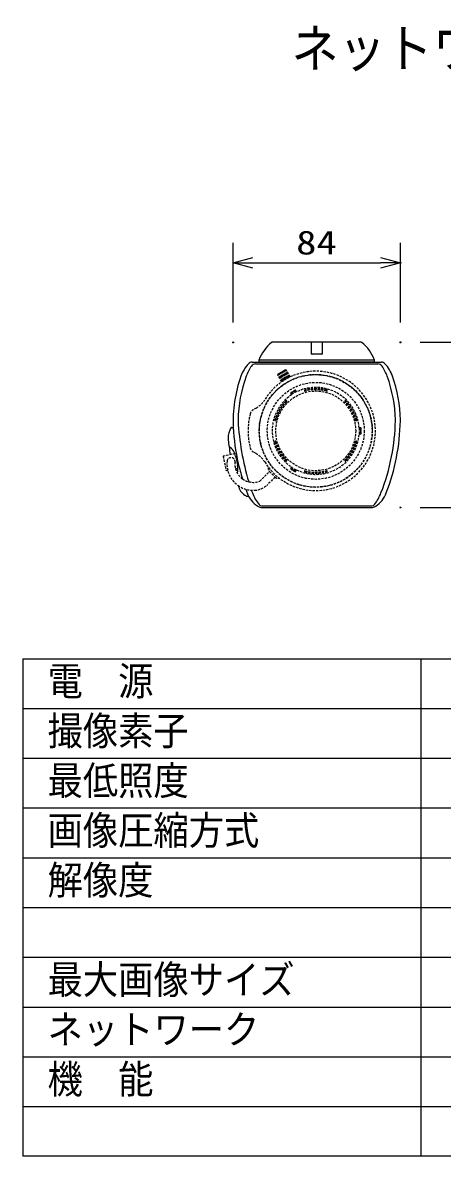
# Model space of a CAD drawing. Units: millimetres, scale not verified. Extents: x -63 to 63, y -57 to 57.
# Drawn here: x -62.5 to -20.4, y -56.5 to 57.4 of the extents above; entities that cross this region are included whole.
import ezdxf
from ezdxf.enums import TextEntityAlignment as Align

# ---------------------------------------------------------------- set-up
doc = ezdxf.new("R2010")
doc.units = ezdxf.units.MM
doc.header["$LTSCALE"] = 0.190236
doc.header["$PDMODE"] = 32
doc.header["$PDSIZE"] = 0.0951
for name, pattern in [('CHAIN1', [8, 5, -1, 1, -1]), ('DASHED1', [1.8, 1.2, -0.6]), ('LONG_DOUBLE_CHAIN', [21.8, 18, -1, 0.6, -0.6, 0.6, -1])]:
    doc.linetypes.add(name, pattern=pattern)
for name, color, linetype in [('0-0_MOJI1', 2, 'Continuous'), ('0-1_GAIKEI', 1, 'DASHED1'), ('0-2_TOUROKU', 3, 'Continuous'), ('0-3_WAKU', 1, 'Continuous')]:
    doc.layers.add(name, color=color, linetype=linetype)
doc.styles.add('ＭＳ ゴシック', font='')
doc.styles.get('ＭＳ ゴシック').set_extended_font_data('MS Gothic')

# ---------------------------------------------------------------- blocks, each defined once
blk = doc.blocks.new('_OPEN30')
at = {"layer": '0-2_TOUROKU', "color": 7}
blk.add_line((0, 0), (-1, 0), dxfattribs=at)
blk.add_lwpolyline([(-1, 0.26795), (0, 0), (-1, -0.26795)], dxfattribs=at)

msp = doc.modelspace()

# ---------------------------------------------------------------- linework, layer by layer
at = {"layer": '0-1_GAIKEI', "color": 7, "linetype": 'Continuous'}
for p, q in [((-37.4354, 25.2902), (-37.4701, 25.2902)), ((-28.5048, 25.2902), (-37.4354, 25.2902)), ((-33.5201, 25.2902), (-33.5201, 24.1902)), ((-32.4201, 25.2902), (-32.4201, 24.1902)), ((-32.5201, 24.0902), (-33.4201, 24.0902)), ((-39.5701, 23.1188), (-39.5701, 23.1188)), ((-39.4614, 23.2902), (-32.9701, 23.2902)), ((-38.7701, 23.4902), (-38.7701, 23.2902)), ((-27.1701, 23.4902), (-38.7701, 23.4902)), ((-27.1701, 23.2902), (-38.7701, 23.2902)), ((-32.9701, 23.2902), (-26.4788, 23.2902)), ((-27.1701, 23.2902), (-27.1701, 23.4902)), ((-41.3701, 17.4902), (-41.3701, 17.3902)), ((-40.8701, 17.4858), (-40.8701, 17.3946)), ((-25.0701, 17.3902), (-25.0701, 17.4902)), ((-24.5701, 17.3902), (-24.5701, 17.4902)), ((-38.4513, 8.6902), (-32.9701, 8.6902)), ((-32.9701, 8.6902), (-27.4889, 8.6902))]:
    msp.add_line(p, q, dxfattribs=at)
at = {"layer": '0-1_GAIKEI', "color": 7, "linetype": 'LONG_DOUBLE_CHAIN'}
for p in [(-33.5201, 24.1885), (-33.4218, 24.0902)]:
    msp.add_line(p, (-33.5201, 24.0902), dxfattribs=at)
at = {"layer": '0-1_GAIKEI', "linetype": 'Continuous'}
for p, q in [((-39.1148, 23.1188), (-26.8253, 23.1188)), ((-41.4983, 16.7402), (-41.354, 16.7402)), ((-40.022, 9.8402), (-39.832, 9.8402)), ((-38.5244, 8.8616), (-27.4158, 8.8616))]:
    msp.add_line(p, q, dxfattribs=at)
at = {"layer": '0-1_GAIKEI'}
for p, q in [((-36.4883, 21.322), (-36.8786, 21.9981)), ((-36.8437, 22.1337), (-36.8723, 22.0269)), ((-36.465, 21.3381), (-36.8542, 22.0122)), ((-36.4201, 21.3686), (-36.823, 22.0664)), ((-36.415, 21.3721), (-36.802, 22.0424)), ((-36.3615, 21.4076), (-36.7622, 22.1015)), ((-36.3413, 21.4208), (-36.7256, 22.0864)), ((-36.2827, 21.4585), (-36.681, 22.1483)), ((-36.2484, 21.4801), (-36.6303, 22.1415)), ((-36.1885, 21.5171), (-36.585, 22.2038)), ((-36.1421, 21.545), (-36.5225, 22.2037)), ((-36.085, 21.5787), (-36.4806, 22.264)), ((-36.0294, 21.6106), (-36.4095, 22.2689)), ((-35.979, 21.6389), (-36.3751, 22.325)), ((-35.9179, 21.6724), (-36.2992, 22.3327)), ((-35.8779, 21.6938), (-36.2755, 22.3825)), ((-35.8155, 21.7264), (-36.1989, 22.3905)), ((-35.7889, 21.74), (-36.1887, 22.4326)), ((-35.7184, 21.7753), (-36.1206, 22.4719)), ((-35.7294, 21.7699), (-36.1156, 22.4387)), ((-35.6663, 21.8007), (-36.0548, 22.4737)), ((-35.6307, 21.8176), (-36.0208, 22.4933)), ((-35.6255, 21.8201), (-36.0159, 22.4962)), ((-36.0675, 19.4015), (-36.0463, 19.3803)), ((-35.6053, 20.195), (-35.505, 20.0214)), ((-35.5214, 20.2497), (-35.5036, 20.2188)), ((-35.1572, 20.4189), (-35.5036, 20.2188)), ((-35.5036, 20.2188), (-35.4914, 20.1977)), ((-35.175, 20.4497), (-35.1572, 20.4189)), ((-35.1572, 20.4189), (-35.145, 20.3977)), ((-34.9854, 20.3214), (-35.0857, 20.495)), ((-34.1631, 20.5013), (-34.1554, 20.4723)), ((-34.1398, 20.4144), (-34.1321, 20.3854)), ((-31.9813, 20.4144), (-31.989, 20.3854)), ((-31.958, 20.5013), (-31.9657, 20.4723)), ((-30.0534, 19.402), (-30.0746, 19.3808)), ((-39.0586, 18.679), (-39.3155, 18.5342)), ((-36.0038, 19.3379), (-35.9826, 19.3167)), ((-30.117, 19.3384), (-30.1382, 19.3171)), ((-37.17, 17.4918), (-37.1411, 17.4841)), ((-37.0831, 17.4685), (-37.0541, 17.4608)), ((-29.0377, 17.469), (-29.0667, 17.4612)), ((-28.9508, 17.4923), (-28.9798, 17.4845)), ((-28.5055, 16.6897), (-28.706, 16.6897)), ((-28.706, 16.0897), (-28.5055, 16.0897)), ((-28.5356, 16.5897), (-28.5601, 16.5897)), ((-28.5356, 16.1897), (-28.5601, 16.1897)), ((-28.5, 16.5897), (-28.5356, 16.5897)), ((-28.5356, 16.1897), (-28.5356, 16.5897)), ((-28.5, 16.1897), (-28.5356, 16.1897)), ((-37.1751, 15.2899), (-37.1462, 15.2977)), ((-37.0882, 15.3132), (-37.0592, 15.321)), ((-29.0428, 15.3137), (-29.0718, 15.3214)), ((-28.9559, 15.2904), (-28.9849, 15.2982)), ((-39.0586, 14.1066), (-39.3155, 14.2514)), ((-41.1279, 12.6069), (-40.88, 12.6587)), ((-36.0726, 13.3802), (-36.0514, 13.4014)), ((-36.0089, 13.4439), (-35.9877, 13.4651)), ((-35.5104, 12.7622), (-35.6106, 12.5886)), ((-35.5268, 12.5338), (-35.509, 12.5647)), ((-35.509, 12.5647), (-35.4967, 12.5858)), ((-35.509, 12.5647), (-35.1625, 12.3647)), ((-30.1221, 13.4443), (-30.1433, 13.4655)), ((-30.0585, 13.3807), (-30.0797, 13.4019)), ((-42.0638, 12.4111), (-41.9115, 12.443)), ((-38.6912, 11.3298), (-37.7173, 12.3037)), ((-37.1516, 11.738), (-37.8844, 11.0053)), ((-37.7173, 12.3037), (-37.1516, 11.738)), ((-35.1804, 12.3338), (-35.1625, 12.3647)), ((-35.1625, 12.3647), (-35.1503, 12.3858)), ((-35.091, 12.2886), (-34.9908, 12.4622)), ((-34.1682, 12.2749), (-34.1605, 12.3038)), ((-34.1449, 12.3618), (-34.1372, 12.3908)), ((-31.9864, 12.3618), (-31.9941, 12.3908)), ((-31.9631, 12.2749), (-31.9708, 12.3038))]:
    msp.add_line(p, q, dxfattribs=at)
at = {"layer": '0-1_GAIKEI', "linetype": 'CHAIN1'}
for p, q in [((-36.8437, 22.1337), (-36.7199, 22.2052)), ((-36.7199, 22.2052), (-36.1509, 22.5337)), ((-36.044, 22.5051), (-36.1509, 22.5337)), ((-41.9476, 12.5887), (-41.9424, 12.5898))]:
    msp.add_line(p, q, dxfattribs=at)
at = {"layer": '0-1_GAIKEI', "color": 7, "linetype": 'LONG_DOUBLE_CHAIN'}
msp.add_lwpolyline([(-32.4201, 24.1885), (-32.4201, 24.0902), (-32.5184, 24.0902)], dxfattribs=at)
at = {"layer": '0-1_GAIKEI'}
for points in [[(-36.823, 22.0664), (-36.8275, 22.0594), (-36.8461, 22.0276), (-36.8542, 22.0122), (-36.8592, 22.0455), (-36.8786, 21.9981), (-36.8717, 22.0267)], [(-41.1645, 14.105), (-42.3655, 13.8538), (-42.0638, 12.4111)]]:
    msp.add_lwpolyline(points, dxfattribs=at)
at = {"layer": '0-1_GAIKEI', "linetype": 'CHAIN1'}
for points in [[(-36.7622, 22.1015), (-36.802, 22.0424), (-36.823, 22.0664)], [(-36.681, 22.1483), (-36.7256, 22.0864), (-36.7622, 22.1015)], [(-36.0548, 22.4737), (-36.1206, 22.4719), (-36.1156, 22.4387), (-36.1887, 22.4326), (-36.1989, 22.3905), (-36.2755, 22.3825), (-36.279, 22.3761), (-36.2931, 22.3469), (-36.2992, 22.3327), (-36.3751, 22.325), (-36.4095, 22.2689), (-36.4806, 22.264), (-36.5225, 22.2037), (-36.5661, 22.2046), (-36.585, 22.2038), (-36.6303, 22.1415), (-36.681, 22.1483)], [(-36.0442, 22.5045), (-36.0574, 22.5084), (-36.0208, 22.4933), (-36.0593, 22.4972), (-36.0758, 22.4978), (-36.0548, 22.4737)]]:
    msp.add_lwpolyline(points, dxfattribs=at)
at = {"layer": '0-1_GAIKEI'}
for radius in [5.68, 5.66, 4.87, 4.01]:
    msp.add_circle((-33.0673, 16.3928), radius, dxfattribs=at)
at = {"layer": '0-1_GAIKEI', "color": 7, "linetype": 'Continuous'}
for centre, radius, start, end in [((-35.0048, 22.1403), 4, 128.55234, 160.27609), ((-35.0048, 22.1403), 4, 128.04861, 128.55234), ((-37.4354, 25.1902), 0.1, 90, 128.55234), ((-28.5048, 25.1902), 0.1, 51.44766, 90), ((-30.9354, 22.1403), 4, 19.72391, 51.44766), ((-33.4201, 24.1902), 0.1, 180, 270), ((-32.5201, 24.1902), 0.1, 270, 0), ((-37.1879, 20.6828), 3.6, 137.17012, 160.70274), ((-39.4614, 22.7902), 0.5, 90, 137.17012), ((-26.4788, 22.7902), 0.5, 42.82988, 90), ((-28.7523, 20.6828), 3.6, 19.29726, 42.82988), ((-27.3722, 17.2459), 14, 160.70274, 182.06991), ((-38.568, 17.2459), 14, 1, 19.29726), ((-45.7669, 17.7602), 21.2, 349.00253, 359), ((-20.1999, 17.7885), 21.18, 182.83688, 192.71334), ((-45.7669, 17.7602), 21.2, 338.97441, 349.00253), ((6.3165, 25.4881), 48.7696, 194.68195, 196.56819), ((-20.1733, 17.7602), 21.2, 199.92393, 201.02559), ((-37.3483, 11.1585), 2.8, 201.02559, 236.52998), ((-28.5919, 11.1585), 2.8, 303.47002, 338.97441), ((-38.4257, 9.5542), 0.8676, 237.45328, 259.02599), ((-38.4513, 9.4902), 0.8, 259.94929, 270), ((-27.4889, 9.4902), 0.8, 270, 303.47002)]:
    msp.add_arc(centre, radius, start, end, dxfattribs=at)
at = {"layer": '0-1_GAIKEI', "linetype": 'Continuous'}
for centre, radius, start, end in [((-35.6575, 20.2683), 4.6807, 145.7905, 159.958), ((-39.1148, 22.6188), 0.5, 90, 145.7905), ((-26.8253, 22.6188), 0.5, 34.2095, 90), ((-30.2827, 20.2683), 4.6807, 20.042, 34.2095), ((-27.3722, 17.2459), 13.5, 159.958, 178.98165), ((-38.568, 17.2459), 13.5, 1.03704, 20.042), ((-13.764, 18.9921), 27.1531, 183.37288, 196.49938), ((-45.7669, 17.7602), 20.7, 349.00253, 358.97584), ((-39.8659, 15.668), 2, 149.22225, 180), ((-41.4983, 16.6402), 0.1, 90, 149.22225), ((-39.8659, 15.668), 2, 180, 186.15418), ((-20.1999, 17.7885), 21.78, 186.15418, 187.91252), ((-20.1999, 17.7885), 21.78, 187.91252, 190.00714), ((-42.4872, 13.5864), 1.4, 10.67731, 59.30371), ((-20.1999, 17.7885), 21.28, 190.67731, 192.71334), ((-45.7669, 17.7602), 20.7, 338.44149, 349.00253), ((-20.1999, 17.7885), 21.28, 192.71334, 193.22117), ((-42.2788, 12.6013), 1.4, 341.73088, 13.22117), ((-20.1999, 17.7885), 21.78, 198.40873, 198.90474), ((-39.2914, 11.2502), 1.6, 198.90474, 240.85009), ((-20.1733, 17.7602), 20.7, 200.74807, 201.55851), ((-40.022, 9.9402), 0.1, 240.85009, 270), ((-34.8442, 11.9639), 4.9256, 201.55851, 217.28755), ((-31.096, 11.9639), 4.9256, 322.71245, 338.44149), ((-38.5244, 9.1616), 0.3, 217.28755, 270), ((-38.5244, 9.1616), 0.3, 217.28755, 270), ((-27.4158, 9.1616), 0.3, 270, 322.71245)]:
    msp.add_arc(centre, radius, start, end, dxfattribs=at)
at = {"layer": '0-1_GAIKEI'}
for centre, radius, start, end in [((-33.0673, 16.3928), 6, 211.40507, 148.59493), ((-33.0673, 16.3928), 4.37, 3.89452, 116.02454), ((-33.0606, 16.3865), 4.26, 75, 105), ((-33.0606, 16.3865), 4.23, 75, 105), ((-33.0606, 16.3865), 4.17, 75, 105), ((-33.0606, 16.3865), 4.14, 75, 105), ((-40.2367, 20.7699), 2.4, 299.39842, 328.59493), ((-33.0673, 16.3928), 4.37, 123.89452, 236.06242), ((-33.0552, 16.3893), 4.26, 135, 165), ((-33.0552, 16.3893), 4.23, 135, 165), ((-36.025, 19.3591), 0.06, 315, 135), ((-36.025, 19.3591), 0.03, 315, 135), ((-33.0654, 16.3957), 4.57, 116.23608, 123.76392), ((-33.0654, 16.3957), 4.55, 122.51931, 123.78049), ((-33.0654, 16.3957), 4.51, 116.18558, 123.81527), ((-33.0654, 16.3957), 4.5, 116.17695, 123.82444), ((-33.0654, 16.3957), 4.39, 116.08152, 123.91848), ((-33.0654, 16.3957), 4.55, 116.21951, 117.48069), ((-34.1476, 20.4434), 0.06, 105, 285), ((-34.1476, 20.4434), 0.03, 105, 285), ((-31.9735, 20.4434), 0.06, 255, 75), ((-31.9735, 20.4434), 0.03, 255, 75), ((-30.0958, 19.3596), 0.06, 45, 225), ((-30.0958, 19.3596), 0.03, 45, 225), ((-33.0656, 16.3897), 4.23, 15, 45), ((-33.0656, 16.3897), 4.26, 15, 45), ((-38.9719, 17.9244), 0.7, 119.39849, 165.45873), ((-33.0552, 16.3893), 4.17, 135, 165), ((-33.0552, 16.3893), 4.14, 135, 165), ((-33.0656, 16.3897), 4.14, 15, 45), ((-33.0656, 16.3897), 4.17, 15, 45), ((-33.0673, 16.3928), 6.8, 165.45871, 194.54129), ((-37.1121, 17.4763), 0.06, 165, 345), ((-37.1121, 17.4763), 0.03, 165, 345), ((-29.0088, 17.4768), 0.06, 195, 15), ((-29.0088, 17.4768), 0.03, 195, 15), ((-33.0673, 16.3928), 4.37, 243.92435, 356.02454), ((-33.0656, 16.3897), 4.39, 356.08152, 3.91848), ((-33.0656, 16.3897), 4.5, 356.17695, 3.82444), ((-33.0656, 16.3897), 4.51, 356.18558, 3.81527), ((-33.0656, 16.3897), 4.55, 2.51931, 3.78049), ((-33.0656, 16.3897), 4.55, 356.21951, 357.48069), ((-33.0656, 16.3897), 4.57, 356.23608, 3.76392), ((-37.1172, 15.3055), 0.06, 15, 195), ((-33.0603, 16.3925), 4.26, 195, 225), ((-37.1172, 15.3055), 0.03, 15, 195), ((-33.0603, 16.3925), 4.23, 195, 225), ((-33.0603, 16.3925), 4.17, 195, 225), ((-33.0603, 16.3925), 4.14, 195, 225), ((-33.0707, 16.393), 4.14, 315, 345), ((-33.0707, 16.393), 4.17, 315, 345), ((-33.0707, 16.393), 4.23, 315, 345), ((-33.0707, 16.393), 4.26, 315, 345), ((-29.0139, 15.3059), 0.06, 345, 165), ((-29.0139, 15.3059), 0.03, 345, 165), ((-41.57, 13.3059), 0.4, 353.5172, 173.5172), ((-38.9719, 14.8612), 0.7, 194.54127, 240.60151), ((-40.2367, 12.0157), 2.4, 31.40507, 60.60158), ((-39.3682, 13.0557), 2.616, 173.5172, 237.9305), ((-39.3682, 13.0557), 1.816, 173.5172, 234.49037), ((-37.4345, 12.5866), 0.4, 160.54186, 225), ((-36.0301, 13.4226), 0.06, 225, 45), ((-36.0301, 13.4226), 0.03, 225, 45), ((-33.0707, 16.3878), 4.57, 236.23608, 243.76392), ((-33.0707, 16.3878), 4.55, 236.21951, 237.48069), ((-33.0707, 16.3878), 4.51, 236.18558, 243.81527), ((-33.0707, 16.3878), 4.5, 236.17695, 243.82444), ((-33.0707, 16.3878), 4.39, 236.08152, 243.91848), ((-30.1009, 13.4231), 0.06, 135, 315), ((-30.1009, 13.4231), 0.03, 135, 315), ((-39.3243, 13.0822), 1.8632, 233.86503, 289.86336), ((-36.8688, 12.0209), 0.4, 225, 289.60195), ((-33.0707, 16.3878), 4.55, 242.51931, 243.78049), ((-34.1527, 12.3328), 0.06, 75, 255), ((-34.1527, 12.3328), 0.03, 75, 255), ((-33.0656, 16.3897), 4.26, 255, 285), ((-33.0656, 16.3897), 4.23, 255, 285), ((-33.0656, 16.3897), 4.17, 255, 285), ((-33.0656, 16.3897), 4.14, 255, 285), ((-31.9786, 12.3328), 0.06, 285, 105), ((-31.9786, 12.3328), 0.03, 285, 105), ((-39.3243, 13.0822), 2.6632, 233.86503, 272.21872), ((-39.2986, 12.4195), 2, 272.21872, 315)]:
    msp.add_arc(centre, radius, start, end, dxfattribs=at)
at = {"layer": '0-2_TOUROKU'}
for p, q in [((-41.3701, 27.2835), (-41.3701, 35.2835)), ((-24.5701, 27.2835), (-24.5701, 35.2835)), ((-39.3701, 33.2835), (-26.5701, 33.2835)), ((-22.5701, 25.2902), (-14.5701, 25.2902)), ((-22.5701, 8.6902), (-14.5701, 8.6902))]:
    msp.add_line(p, q, dxfattribs=at)
at = {"layer": '0-3_WAKU', "color": 4}
for p, q in [((-62.5001, -6.5), (-62.5001, -56.5001)), ((-62.5001, -6.5), (62.5001, -6.5)), ((-22.5, -6.5), (-22.5, -56.5001)), ((62.5001, -56.5001), (-62.5001, -56.5001))]:
    msp.add_line(p, q, dxfattribs=at)
at = {"layer": '0-3_WAKU'}
for p, q in [((-62.5001, -11.5), (62.5001, -11.5)), ((-62.5001, -16.5), (62.5001, -16.5)), ((-62.5001, -21.5), (62.5001, -21.5)), ((-62.5001, -26.5), (62.5001, -26.5)), ((-62.5001, -31.5001), (62.5001, -31.5001)), ((-62.5001, -36.5001), (62.5001, -36.5001)), ((-62.5001, -41.5001), (62.5001, -41.5001)), ((-62.5001, -46.5001), (62.5001, -46.5001)), ((-62.5001, -51.5001), (62.5001, -51.5001))]:
    msp.add_line(p, q, dxfattribs=at)
at = {"layer": '0-3_WAKU', "color": 7}
for p in [(-24.5701, 33.2835), (-41.3701, 25.2835), (-24.5701, 25.2902), (-24.5701, 25.2835), (-24.5701, 8.6902)]:
    msp.add_point(p, dxfattribs=at)

# ---------------------------------------------------------------- block references
at = {"layer": '0-2_TOUROKU', "xscale": 2, "yscale": 2, "rotation": 180}
msp.add_blockref('_OPEN30', (-41.3701, 33.2835), dxfattribs=at)
at = {"layer": '0-2_TOUROKU', "xscale": 2, "yscale": 2}
msp.add_blockref('_OPEN30', (-24.5701, 33.2835), dxfattribs=at)

# ---------------------------------------------------------------- texts
at = {"layer": '0-0_MOJI1', "style": 'ＭＳ ゴシック', "width": 0.9}
for s, height, p in [('ネットワークカメラ（メガピクセル）', 3.848, (-35.5001, 51.7599)), ('電\u3000源', 2.887, (-60.0001, -11.0551)), ('撮像素子', 2.887, (-60.0001, -16.0551)), ('最低照度', 2.887, (-60.0001, -21.0552)), ('画像圧縮方式', 2.887, (-60.0001, -26.0552)), ('解像度', 2.887, (-60.0001, -31.0552)), ('最大画像サイズ', 2.887, (-60.0001, -41.0552)), ('ネットワーク', 2.887, (-60.0001, -46.0552)), ('機\u3000能', 2.887, (-60.0001, -51.0552))]:
    msp.add_text(s, height=height, dxfattribs=at).set_placement(p, align=Align.BOTTOM_LEFT)
at = {"layer": '0-2_TOUROKU', "style": 'ＭＳ ゴシック', "width": 1.25}
msp.add_text('84', height=2.406, dxfattribs=at).set_placement((-35.037, 33.3931), align=Align.BOTTOM_LEFT)

doc.saveas('drawing.dxf')
